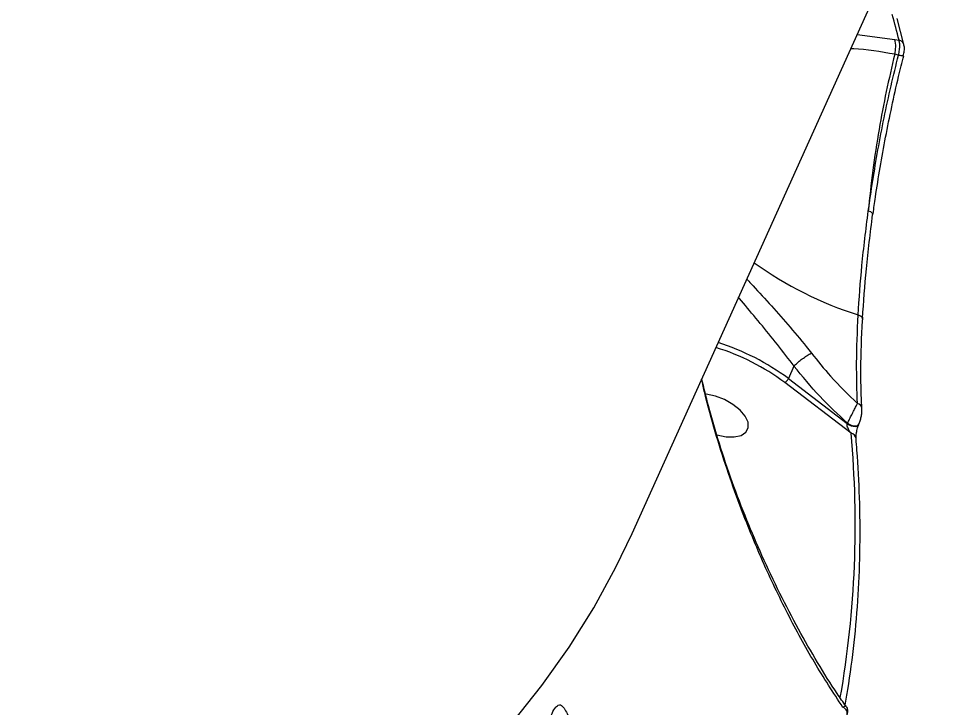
# Model space of a CAD drawing. Header units: millimetres. Extents: x -7720 to 6073, y -7402 to 5433.
# Drawn here: x 1219.8 to 1340.8, y -2055 to -1965.3 of the extents above; entities that cross this region are included whole.
import ezdxf

# ---------------------------------------------------------------- set-up
doc = ezdxf.new("R2010")
doc.units = ezdxf.units.MM
for name, color, linetype in [('DIKOM_ОБЪЕКТ', 7, 'Continuous'), ('DIKOM_РАЗМЕР_ЗОНА', 7, 'Continuous'), ('DIKOM_РАЗМЕР_ОБЪЕКТА', 7, 'Continuous')]:
    doc.layers.add(name, color=color, linetype=linetype)
doc.styles.add('style1', font='arial.ttf', dxfattribs={"width": 0.8})
doc.dimstyles.new('1-50', dxfattribs={"dimtxt": 300, "dimasz": 200, "dimexe": 100, "dimexo": 0, "dimgap": 100, "dimtad": 1, "dimtxsty": 'style1', "dimcen": 200, "dimclrd": 7, "dimclre": 7, "dimclrt": 7, "dimadec": 1, "dimazin": 2, "dimtfac": 1, "dimtmove": 0, "dimatfit": 2, "dimfxl": 0, "dimlwd": 25, "dimlwe": 18, "dimarcsym": 0})

# ---------------------------------------------------------------- blocks, each defined once
blk = doc.blocks.new('*D0')
at = {"layer": 'Defpoints', "color": 0, "transparency": 16777216}
for p in [(-1165.04, 3934.07), (-6387.82, -4153.36), (1392.52, -4153.36)]:
    blk.add_point(p, dxfattribs=at)
at = {"layer": 'DIKOM_РАЗМЕР_ОБЪЕКТА', "color": 7, "lineweight": 18, "transparency": 16777216}
for p, q in [((-1165.04, 3934.07), (-6487.82, 3934.07)), ((1392.52, -4153.36), (-6487.82, -4153.36))]:
    blk.add_line(p, q, dxfattribs=at)
at = {"layer": 'DIKOM_РАЗМЕР_ОБЪЕКТА', "color": 7, "lineweight": 25, "transparency": 16777216}
blk.add_line((-6387.82, 3734.07), (-6387.82, -3953.36), dxfattribs=at)
at = {"layer": 'DIKOM_РАЗМЕР_ОБЪЕКТА', "color": 7, "transparency": 16777216}
for points in [[(-6421.16, 3734.07), (-6354.49, 3734.07), (-6387.82, 3934.07)], [(-6421.16, -3953.36), (-6354.49, -3953.36), (-6387.82, -4153.36)]]:
    blk.add_solid(points, dxfattribs=at)
at = {"layer": 'DIKOM_РАЗМЕР_ОБЪЕКТА', "color": 7, "transparency": 16777216, "insert": (-6640.99, -109.65), "char_height": 300, "attachment_point": 5, "rotation": 90, "style": 'style1'}
blk.add_mtext('8100', dxfattribs=at)
blk = doc.blocks.new('*D1')
at = {"layer": 'Defpoints', "color": 0, "transparency": 16777216}
for p in [(-3938.71, 77.29), (4572.68, -275.21), (4572.68, -6577.9)]:
    blk.add_point(p, dxfattribs=at)
at = {"layer": 'DIKOM_РАЗМЕР_ОБЪЕКТА', "color": 7, "lineweight": 18, "transparency": 16777216}
for p, q in [((-3938.71, 77.29), (-3938.71, -6677.9)), ((4572.68, -275.21), (4572.68, -6677.9))]:
    blk.add_line(p, q, dxfattribs=at)
at = {"layer": 'DIKOM_РАЗМЕР_ОБЪЕКТА', "color": 7, "lineweight": 25, "transparency": 16777216}
blk.add_line((-3738.71, -6577.9), (4372.68, -6577.9), dxfattribs=at)
at = {"layer": 'DIKOM_РАЗМЕР_ОБЪЕКТА', "color": 7, "transparency": 16777216}
for points in [[(-3738.71, -6544.56), (-3738.71, -6611.23), (-3938.71, -6577.9)], [(4372.68, -6544.56), (4372.68, -6611.23), (4572.68, -6577.9)]]:
    blk.add_solid(points, dxfattribs=at)
at = {"layer": 'DIKOM_РАЗМЕР_ОБЪЕКТА', "color": 7, "transparency": 16777216, "insert": (316.98, -6324.72), "char_height": 300, "attachment_point": 5, "style": 'style1'}
blk.add_mtext('8500', dxfattribs=at)
blk = doc.blocks.new('*D2')
at = {"layer": 'Defpoints', "color": 0, "transparency": 16777216}
for p in [(-2365.16, 5433.02), (-7269.56, -6016.09), (1800.96, -6016.09)]:
    blk.add_point(p, dxfattribs=at)
at = {"layer": 'DIKOM_РАЗМЕР_ЗОНА', "color": 7, "lineweight": 18, "transparency": 16777216}
for p, q in [((-2365.16, 5433.02), (-7369.56, 5433.02)), ((1800.96, -6016.09), (-7369.56, -6016.09))]:
    blk.add_line(p, q, dxfattribs=at)
at = {"layer": 'DIKOM_РАЗМЕР_ЗОНА', "color": 7, "lineweight": 25, "transparency": 16777216}
blk.add_line((-7269.56, 5233.02), (-7269.56, -5816.09), dxfattribs=at)
at = {"layer": 'DIKOM_РАЗМЕР_ЗОНА', "color": 7, "transparency": 16777216}
for points in [[(-7302.9, 5233.02), (-7236.23, 5233.02), (-7269.56, 5433.02)], [(-7302.9, -5816.09), (-7236.23, -5816.09), (-7269.56, -6016.09)]]:
    blk.add_solid(points, dxfattribs=at)
at = {"layer": 'DIKOM_РАЗМЕР_ЗОНА', "color": 7, "transparency": 16777216, "insert": (-7522.73, -291.53), "char_height": 300, "attachment_point": 5, "rotation": 90, "style": 'style1'}
blk.add_mtext('11500', dxfattribs=at)
blk = doc.blocks.new('*D3')
at = {"layer": 'Defpoints', "color": 0, "transparency": 16777216}
for p in [(-5938.71, -432.44), (6072.68, -1006.94), (6072.68, -7302.44)]:
    blk.add_point(p, dxfattribs=at)
at = {"layer": 'DIKOM_РАЗМЕР_ЗОНА', "color": 7, "lineweight": 18, "transparency": 16777216}
for p, q in [((-5938.71, -432.44), (-5938.71, -7402.44)), ((6072.68, -1006.94), (6072.68, -7402.44))]:
    blk.add_line(p, q, dxfattribs=at)
at = {"layer": 'DIKOM_РАЗМЕР_ЗОНА', "color": 7, "lineweight": 25, "transparency": 16777216}
blk.add_line((-5738.71, -7302.44), (5872.68, -7302.44), dxfattribs=at)
at = {"layer": 'DIKOM_РАЗМЕР_ЗОНА', "color": 7, "transparency": 16777216}
for points in [[(-5738.71, -7269.1), (-5738.71, -7335.77), (-5938.71, -7302.44)], [(5872.68, -7269.1), (5872.68, -7335.77), (6072.68, -7302.44)]]:
    blk.add_solid(points, dxfattribs=at)
at = {"layer": 'DIKOM_РАЗМЕР_ЗОНА', "color": 7, "transparency": 16777216, "insert": (66.98, -7049.26), "char_height": 300, "attachment_point": 5, "style": 'style1'}
blk.add_mtext('12000', dxfattribs=at)

msp = doc.modelspace()

# ---------------------------------------------------------------- linework, layer by layer
at = {"layer": 'DIKOM_ОБЪЕКТ', "color": 7, "linetype": 'Continuous', "lineweight": 15}
for p, q in [((1299.669, -2032.326), (1407.999, -1791.961)), ((1335.033, -1968.669), (1334.141, -1965.316)), ((1328.935, -1967.389), (1333.868, -1968.035)), ((1333.868, -1968.035), (1334.416, -1968.136)), ((1334.342, -1970.057), (1333.838, -1969.964)), ((1329.671, -2004.422), (1329.686, -2004.17)), ((1320.732, -2010.547), (1320.003, -2012.166)), ((1320.732, -2010.547), (1320.737, -2010.541)), ((1328.164, -2019.293), (1319.545, -2012.688)), ((1320.003, -2012.166), (1327.669, -2018.041)), ((1329.576, -2016.051), (1329.577, -2016.078)), ((1327.669, -2018.041), (1327.7, -2017.973)), ((1329.151, -2018.193), (1329.182, -2018.125))]:
    msp.add_line(p, q, dxfattribs=at)
at = {"layer": 'DIKOM_ОБЪЕКТ', "color": 7, "linetype": 'Continuous', "lineweight": 15, "flags": 128}
for points in [[(1334.966, -1970.13), (1334.972, -1970.125), (1334.975, -1970.12)], [(1330.986, -1990.71), (1330.988, -1990.727), (1330.974, -1990.782), (1330.925, -1990.831)], [(1329.087, -2003.889), (1329.248, -2003.949), (1329.39, -2004.024), (1329.505, -2004.112), (1329.591, -2004.209), (1329.645, -2004.312), (1329.664, -2004.419), (1329.664, -2004.423)], [(1329.664, -2004.423), (1329.647, -2004.523), (1329.596, -2004.623)], [(1310.693, -2019.484), (1310.708, -2019.488), (1311.89, -2019.742), (1312.968, -2019.771), (1313.855, -2019.573), (1314.479, -2019.165), (1314.79, -2018.579), (1314.761, -2017.863), (1314.396, -2017.075), (1313.724, -2016.279), (1312.799, -2015.54), (1311.697, -2014.916), (1310.506, -2014.459), (1309.324, -2014.206), (1309.219, -2014.194)], [(1327.7, -2017.973), (1327.932, -2018.123), (1328.191, -2018.239), (1328.457, -2018.313), (1328.708, -2018.339), (1328.923, -2018.314), (1329.085, -2018.241), (1329.182, -2018.125), (1329.185, -2018.119)], [(1327.669, -2018.041), (1327.901, -2018.191), (1328.161, -2018.307), (1328.426, -2018.381), (1328.677, -2018.407), (1328.892, -2018.382), (1329.055, -2018.309), (1329.151, -2018.193), (1329.151, -2018.193)], [(1215.127, -2100.406), (1222.369, -2097.867), (1229.359, -2095.121), (1236.091, -2092.17), (1242.557, -2089.017), (1248.753, -2085.666), (1254.672, -2082.119), (1260.309, -2078.38), (1265.659, -2074.451), (1270.716, -2070.338), (1275.476, -2066.043), (1279.935, -2061.571), (1284.088, -2056.926), (1287.931, -2052.111), (1291.462, -2047.133), (1294.676, -2041.994), (1297.57, -2036.701), (1299.669, -2032.326)]]:
    msp.add_lwpolyline(points, dxfattribs=at)
at = {"layer": 'DIKOM_ОБЪЕКТ', "color": 7, "linetype": 'Continuous', "lineweight": 15}
for centre, radius, start, end in [((1153.002, -2014.582), 187.265, 14.36048, 15.41629), ((1330.048, -1968.939), 3.926, 344.87132, 13.31964), ((1334.302, -1968.891), 0.763, 17.02945, 81.47489), ((1334.855, -1968.367), 1.766, 253.13123, 273.61931), ((1330.326, -1991.211), 0.828, 37.18211, 85.17632), ((1343.565, -1958.205), 47.924, 234.22793, 252.41573), ((1301.642, -2036.828), 30.054, 53.43843, 72.71265), ((1301.573, -2036.989), 30.917, 53.40826, 72.52387), ((1328.792, -2016.163), 0.792, 8.15875, 74.75407), ((1196.964, -2031.181), 131.738, 350.15707, 5.17751), ((1327.986, -2020.104), 0.831, 7.98888, 77.63625), ((1326.812, -2055.782), 0.858, 339.53242, 70.03429)]:
    msp.add_arc(centre, radius, start, end, dxfattribs=at)
for points, knots in [([(1334.342, -1970.057), (1334.355, -1970), (1334.42, -1969.725), (1334.494, -1969.219), (1334.511, -1968.592), (1334.447, -1968.288), (1334.416, -1968.136)], [0, 0, 0, 0, 0.080657, 0.3870598, 0.6935805, 1, 1, 1, 1]), ([(1333.838, -1969.964), (1332.01, -1969.635), (1330.027, -1969.277), (1328.233, -1969.259), (1328.093, -1969.258)], [0, 0, 0, 0, 0.922078, 1, 1, 1, 1]), ([(1334.969, -1970.119), (1335.011, -1969.925), (1335.101, -1969.504), (1335.118, -1969.017), (1335.039, -1968.747), (1335.017, -1968.672)], [0, 0, 0, 0, 0.38174813, 0.82797431, 1, 1, 1, 1]), ([(1333.838, -1969.964), (1333.462, -1971.574), (1332.707, -1974.809), (1331.759, -1979.871), (1330.947, -1985.104), (1330.58, -1988.618), (1330.395, -1990.385)], [0, 0, 0, 0, 0.2373891, 0.4771576, 0.7370088, 1, 1, 1, 1]), ([(1330.395, -1990.385), (1330.788, -1987.739), (1331.383, -1983.73), (1332.449, -1978.243), (1333.337, -1974.109), (1334.01, -1971.395), (1334.342, -1970.057)], [0, 0, 0, 0, 0.3951721, 0.5986775, 0.8021808, 1, 1, 1, 1]), ([(1331.034, -1990.714), (1331.131, -1990), (1331.401, -1988.02), (1331.942, -1984.689), (1332.648, -1980.754), (1333.451, -1976.789), (1334.237, -1973.239), (1334.793, -1971.039), (1335.019, -1970.144)], [0, 0, 0, 0, 0.106795, 0.2961714, 0.4866605, 0.6777775, 0.8689152, 1, 1, 1, 1]), ([(1329.087, -2003.889), (1329.224, -2001.779), (1329.503, -1997.509), (1330.095, -1992.778), (1330.395, -1990.385)], [0, 0, 0, 0, 0.4941549, 1, 1, 1, 1]), ([(1330.925, -1990.831), (1330.626, -1993.22), (1330.034, -1997.951), (1329.756, -2002.223), (1329.618, -2004.338)], [0, 0, 0, 0, 0.50500263, 1, 1, 1, 1]), ([(1314.59, -1999.218), (1314.769, -1999.413), (1315.671, -2000.393), (1317.487, -2002.369), (1319.934, -2005.121), (1321.798, -2007.329), (1322.785, -2008.576), (1323.006, -2008.856)], [0, 0, 0, 0, 0.0697496, 0.351187, 0.6347106, 0.9179768, 1, 1, 1, 1]), ([(1320.737, -2010.541), (1320.736, -2010.541), (1320.576, -2010.312), (1319.671, -2009.154), (1318.017, -2007.019), (1315.774, -2004.301), (1314.252, -2002.484), (1313.559, -2001.637), (1313.521, -2001.591)], [0, 0, 0, 0, 0.0001244, 0.0716583, 0.3743114, 0.6773283, 0.9821911, 1, 1, 1, 1]), ([(1329, -2015.399), (1328.937, -2013.709), (1328.81, -2010.287), (1328.994, -2006.039), (1329.087, -2003.889)], [0, 0, 0, 0, 0.4937649, 1, 1, 1, 1]), ([(1329.596, -2004.623), (1329.502, -2006.774), (1329.327, -2010.715), (1329.44, -2013.897), (1329.491, -2015.342)], [0, 0, 0, 0, 0.5456385, 1, 1, 1, 1]), ([(1320.737, -2010.541), (1320.875, -2010.406), (1321.152, -2010.135), (1321.682, -2009.701), (1322.223, -2009.306), (1322.66, -2009.032), (1322.903, -2008.904), (1322.992, -2008.863), (1323.006, -2008.856)], [0, 0, 0, 0, 0.21202162, 0.42406028, 0.636095, 0.84814022, 0.97641212, 1, 1, 1, 1]), ([(1323.006, -2008.856), (1323.825, -2009.878), (1325.7, -2012.219), (1327.811, -2014.253), (1329, -2015.399)], [0, 0, 0, 0, 0.4365703, 1, 1, 1, 1]), ([(1327.7, -2017.973), (1326.474, -2016.842), (1324.006, -2014.564), (1321.828, -2011.892), (1320.732, -2010.547)], [0, 0, 0, 0, 0.4967536, 1, 1, 1, 1]), ([(1327.105, -2054.976), (1325.85, -2053.045), (1323.339, -2049.185), (1319.858, -2042.791), (1316.604, -2035.98), (1313.385, -2028.137), (1310.925, -2020.761), (1309.357, -2015.194), (1308.847, -2012.85), (1308.717, -2012.25)], [0, 0, 0, 0, 0.1617977, 0.323601, 0.4888933, 0.6541671, 0.8596992, 0.9640447, 1, 1, 1, 1]), ([(1327.515, -2054.841), (1327.127, -2054.292), (1325.848, -2052.478), (1323.774, -2049.13), (1321.281, -2044.789), (1318.866, -2040.137), (1316.628, -2035.41), (1314.554, -2030.559), (1312.694, -2025.704), (1311.028, -2020.731), (1309.704, -2016.256), (1309.019, -2013.391), (1308.736, -2012.208)], [0, 0, 0, 0, 0.04782771, 0.15795556, 0.27058403, 0.38568652, 0.50325887, 0.60842713, 0.71992346, 0.82644829, 0.92829127, 1, 1, 1, 1]), ([(1319.545, -2012.688), (1319.552, -2012.685), (1319.573, -2012.674), (1319.63, -2012.639), (1319.721, -2012.564), (1319.833, -2012.441), (1319.934, -2012.302), (1319.98, -2012.211), (1320.003, -2012.166)], [0, 0, 0, 0, 0.0458531, 0.1413853, 0.3561011, 0.5707146, 0.7853409, 1, 1, 1, 1]), ([(1327.7, -2017.973), (1327.787, -2017.8), (1327.96, -2017.454), (1328.26, -2016.857), (1328.557, -2016.269), (1328.82, -2015.754), (1328.943, -2015.511), (1329, -2015.399)], [0, 0, 0, 0, 0.1951387, 0.3899123, 0.5934494, 0.8140362, 1, 1, 1, 1]), ([(1329.567, -2016.052), (1329.566, -2016.051), (1329.545, -2015.753), (1329.538, -2015.419), (1329.531, -2015.085)], [0, 0, 0, 0, 0.0028058, 1, 1, 1, 1]), ([(1329.42, -2017.394), (1329.441, -2017.313), (1329.512, -2017.043), (1329.58, -2016.578), (1329.566, -2016.253), (1329.559, -2016.08)], [0, 0, 0, 0, 0.1682147, 0.5580696, 1, 1, 1, 1]), ([(1329.18, -2018.117), (1329.241, -2017.974), (1329.34, -2017.745), (1329.398, -2017.49), (1329.42, -2017.394)], [0, 0, 0, 0, 0.6240265, 1, 1, 1, 1]), ([(1328.164, -2019.293), (1328.096, -2019.2), (1327.953, -2019.004), (1327.786, -2018.692), (1327.679, -2018.409), (1327.644, -2018.219), (1327.648, -2018.105), (1327.662, -2018.062), (1327.669, -2018.041)], [0, 0, 0, 0, 0.2759173, 0.5811686, 0.7840369, 0.9045462, 0.9531083, 1, 1, 1, 1]), ([(1328.808, -2019.981), (1328.808, -2019.978), (1328.804, -2019.952), (1328.8, -2019.751), (1328.828, -2019.417), (1328.9, -2018.992), (1328.993, -2018.625), (1329.079, -2018.365), (1329.141, -2018.212), (1329.163, -2018.169), (1329.166, -2018.163)], [0, 0, 0, 0, 0.0217566, 0.1867661, 0.4205285, 0.6279969, 0.7775477, 0.8920633, 0.9830215, 1, 1, 1, 1]), ([(1327.385, -2054.655), (1327.505, -2053.985), (1327.982, -2051.312), (1328.605, -2046.557), (1329.141, -2040.355), (1329.373, -2034.05), (1329.311, -2027.763), (1329.061, -2023.057), (1328.85, -2020.49), (1328.808, -2019.988)], [0, 0, 0, 0, 0.060584, 0.2419143, 0.4232807, 0.6046973, 0.7861666, 0.9581966, 1, 1, 1, 1]), ([(1286.37, -2074.168), (1286.324, -2072.12), (1286.229, -2067.968), (1287.05, -2062.792), (1287.949, -2059.253), (1288.592, -2057.295), (1289.116, -2055.979), (1289.636, -2055.023), (1290.151, -2054.54), (1290.476, -2054.681), (1290.945, -2055.205), (1291.507, -2056.353), (1292.589, -2058.678), (1294.21, -2061.794), (1296.325, -2065.249), (1298.587, -2068.57), (1300.596, -2071.353), (1302.646, -2074.111), (1304.443, -2076.515), (1305.554, -2078.057), (1306.02, -2078.704)], [0, 0, 0, 0, 0.0952085, 0.1929562, 0.2448, 0.2710704, 0.2981702, 0.3242902, 0.3503875, 0.3910753, 0.4019429, 0.4719631, 0.5438092, 0.6393962, 0.7378516, 0.7988543, 0.8613642, 0.9113743, 0.9628382, 1, 1, 1, 1]), ([(1327.105, -2054.976), (1327.22, -2054.886), (1327.426, -2054.726), (1327.496, -2054.799), (1327.527, -2054.831)], [0, 0, 0, 0, 0.5581327, 1, 1, 1, 1]), ([(1327.665, -2055.891), (1327.682, -2055.816), (1327.718, -2055.659), (1327.733, -2055.465), (1327.713, -2055.213), (1327.655, -2054.988), (1327.565, -2054.867), (1327.531, -2054.821)], [0, 0, 0, 0, 0.24453861, 0.51299204, 0.68998857, 0.88057856, 1, 1, 1, 1])]:
    msp.add_open_spline(points, degree=3, knots=knots, dxfattribs=at)

# ---------------------------------------------------------------- dimensions: what is measured, and where the dimension line sits
at = {"layer": 'DIKOM_РАЗМЕР_ЗОНА'}
dim = msp.add_linear_dim(base=(-7269.562, -6016.09), p1=(-2365.162, 5433.022), p2=(1800.959, -6016.09), angle=90, text='11500', dimstyle='1-50', dxfattribs=at)
dim.commit()
dim.dimension.update_dxf_attribs({"geometry": '*D2', "text_midpoint": (-7269.562, -291.534), "dimtype": 160})
dim = msp.add_linear_dim(base=(6072.676, -7302.437), p1=(-5938.714, -432.437), p2=(6072.676, -1006.937), text='12000', dimstyle='1-50', dxfattribs=at)
dim.commit()
dim.dimension.update_dxf_attribs({"geometry": '*D3', "text_midpoint": (66.981, -7302.437), "dimtype": 160})
at = {"layer": 'DIKOM_РАЗМЕР_ОБЪЕКТА'}
dim = msp.add_linear_dim(base=(-6387.822, -4153.364), p1=(-1165.044, 3934.068), p2=(1392.523, -4153.364), angle=90, text='8100', dimstyle='1-50', dxfattribs=at)
dim.commit()
dim.dimension.update_dxf_attribs({"geometry": '*D0', "text_midpoint": (-6387.822, -109.648), "dimtype": 160})
dim = msp.add_linear_dim(base=(4572.676, -6577.897), p1=(-3938.714, 77.288), p2=(4572.676, -275.211), text='8500', dimstyle='1-50', dxfattribs=at)
dim.commit()
dim.dimension.update_dxf_attribs({"geometry": '*D1', "text_midpoint": (316.981, -6577.897), "dimtype": 160})

doc.saveas('drawing.dxf')
